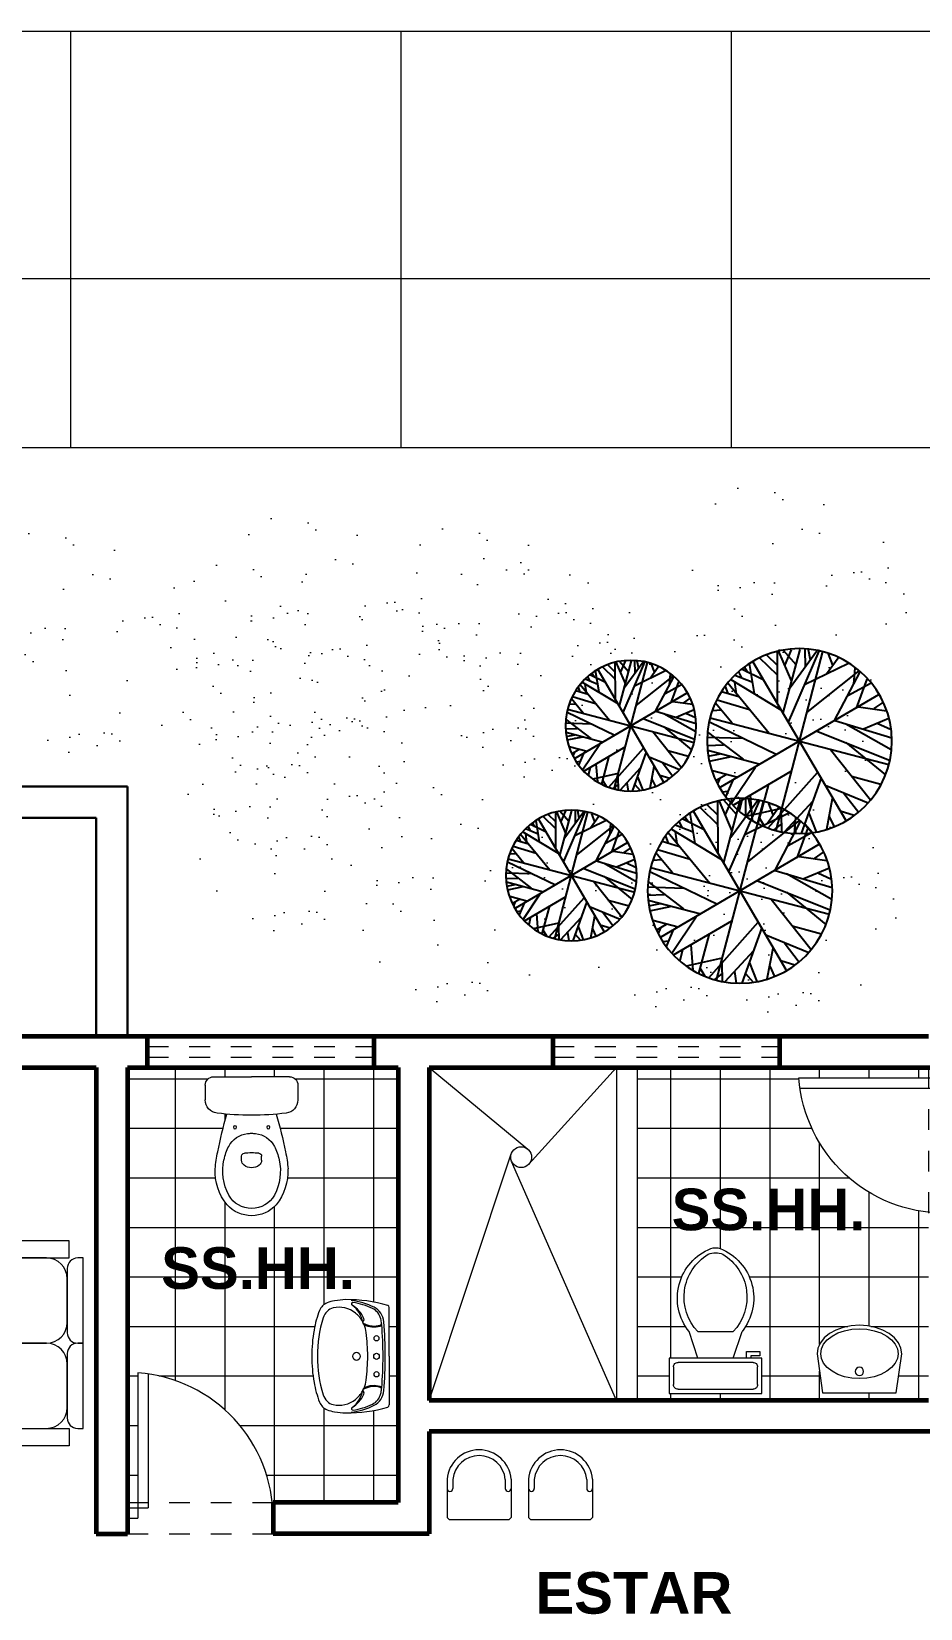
# Model space of a CAD drawing. Header units: millimetres. Extents: x 287 to 445, y 520 to 576.
# Drawn here: x 332.22 to 336.49, y 565.11 to 572.69 of the extents above; entities that cross this region are included whole.
import ezdxf

# ---------------------------------------------------------------- set-up
doc = ezdxf.new("R2010")
doc.units = ezdxf.units.MM
doc.header["$LTSCALE"] = 0.015
doc.linetypes.add('DASHED2', pattern=[9.525, 6.35, -3.175])
for name, color, linetype, lineweight in [('Muebles', 11, 'Continuous', 20), ('Muros', 41, 'Continuous', 60), ('Muros Bajos', 20, 'Continuous', 30), ('pasto', 56, 'Continuous', 5), ('PISOS', 7, 'Continuous', 18), ('Proyecciones', 46, 'Continuous', 0), ('Puertas', 31, 'Continuous', 20), ('Texto', 133, 'Continuous', 20), ('Texturas', 38, 'Continuous', 0), ('Ventanas', 130, 'Continuous', 20)]:
    doc.layers.add(name, color=color, linetype=linetype, lineweight=lineweight)
doc.layers.add('puntos alameda', color=94, linetype='Continuous')
pattern_1 = [(180, (741.77364, 32.8258), (0, 0.238125), []), (90, (741.77364, 32.8258), (0.238125, 1e-17), [])]
pattern_2 = [(0, (-12.079, 0), (0, 1.5875), []), (90, (-12.079, 0), (-1.5875, 1e-16), [])]

# ---------------------------------------------------------------- blocks, each defined once
blk = doc.blocks.new('Inodoro01')
at = {"layer": 'Muebles'}
for p, q in [((431.0297, 548.5726), (430.9581, 548.5726)), ((431.0697, 548.5326), (431.0697, 548.3501)), ((430.6681, 548.3981), (430.6881, 548.3981)), ((431.0697, 548.1676), (431.0697, 548.3501)), ((430.6681, 548.3021), (430.6881, 548.3021)), ((431.0297, 548.1276), (430.9581, 548.1276))]:
    blk.add_line(p, q, dxfattribs=at)
for centre in [(430.8267, 548.4301), (430.8267, 548.2701)]:
    blk.add_circle(centre, 0.0075, dxfattribs=at)
for centre, radius, start, end in [((430.9581, 548.5086), 0.064, 90, 173.20695), ((431.0297, 548.5326), 0.04, 0, 90), ((430.5617, 548.3501), 0.16, 132.43623, 180), ((430.5617, 548.3501), 0.1256, 119.11615, 180), ((430.6163, 548.2653), 0.26, 87.69717, 128.71313), ((430.6168, 548.2388), 0.2497, 77.61661, 117.73029), ((430.581, 547.9269), 0.6, 77.70933, 85.6206), ((430.62, 548.2378), 0.25, 62.59732, 78.38048), ((430.2071, 546.064), 2.5, 74.15388, 78.42561), ((430.6818, 548.3571), 0.1156, 6.24191, 62.59732), ((432.2887, 548.3501), 1.404, 173.20695, 180), ((430.6921, 548.3501), 0.06, 143.1301, 180), ((430.6681, 548.3681), 0.03, 90, 143.1301), ((430.6881, 548.3831), 0.015, 6.64916, 90), ((430.4051, 548.3501), 0.3, 0, 6.64916), ((430.5617, 548.3501), 0.16, 180, 227.56377), ((430.5617, 548.3501), 0.1256, 180, 240.88385), ((430.6921, 548.3501), 0.06, 180, 216.8699), ((430.6681, 548.3321), 0.03, 216.8699, 270), ((430.6881, 548.3171), 0.015, 270, 353.35084), ((430.4051, 548.3501), 0.3, 353.35084, 0), ((430.6818, 548.3431), 0.1156, 297.40268, 353.75809), ((430.6178, 548.3501), 0.18, 0, 6.24191), ((430.6178, 548.3501), 0.18, 353.75809, 0), ((432.2887, 548.3501), 1.404, 180, 186.79305), ((430.6163, 548.4349), 0.26, 231.28687, 272.30283), ((430.6168, 548.4614), 0.2497, 242.26971, 282.38339), ((430.62, 548.4624), 0.25, 281.61952, 297.40268), ((430.2071, 550.6363), 2.5, 281.57439, 285.84612), ((430.581, 548.7734), 0.6, 274.3794, 282.29067), ((430.9581, 548.1916), 0.064, 186.79305, 270), ((431.0297, 548.1676), 0.04, 270, 0)]:
    blk.add_arc(centre, radius, start, end, dxfattribs=at)
blk = doc.blocks.new('lavado01')
at = {"layer": 'Muebles'}
for q in [(431.0722, 547.9867), (431.0722, 547.5185)]:
    blk.add_line((431.0722, 547.7526), q, dxfattribs=at)
for centre, major_axis, start_param, end_param in [((430.7978, 547.9372), (0, -0.0778), 3.509542, 4.233442), ((430.8276, 547.8298), (0, -0.1902), 3.251717, 3.471059), ((430.897, 547.3344), (0, -0.6916), 3.197279, 3.285244), ((430.8705, 547.1605), (0, -0.8644), 2.885319, 3.151657), ((430.8462, 547.5919), (0, -0.4322), 2.729477, 3.031053), ((430.897, 548.0045), (0, -0.00692), 3.004018, 5.780923), ((430.8462, 547.5919), (0, -0.4234), 2.745531, 3.004018), ((431.162, 547.7737), (0, -0.5187), 4.317781, 4.509376), ((431.2259, 547.7526), (0, -0.5619), 4.377766, 4.712389), ((430.8158, 547.913), (0, -0.0735), 3.344376, 4.377766), ((430.8305, 547.8326), (0, -0.1556), 2.530502, 3.344376), ((430.8263, 547.8598), (0, -0.1582), 2.058891, 2.638863), ((430.8305, 547.8883), (0, -0.1313), 1.774316, 2.565809), ((430.8393, 547.8467), (0, -0.1383), 2.12516, 2.530502), ((430.9437, 547.9299), (0, -0.00864), 0.655353, 2.058891), ((430.9648, 547.9108), (0, -0.0778), 1.848555, 2.745531), ((430.9695, 547.9091), (0, -0.086), 1.671495, 2.729477), ((430.8982, 547.8895), (0, -0.1556), 1.699459, 1.848555), ((431.063, 547.9867), (0, -0.0104), 1.570796, 2.885319), ((431.2758, 547.7526), (0, -0.6483), 4.517416, 4.712389), ((430.954, 547.9149), (0, -0.0104), 3.796945, 5.851261), ((430.9512, 547.9082), (0, -0.00134), 2.680944, 4.925095), ((430.9984, 548.0232), (0, -0.1297), -0.432135, 0.265821), ((430.8393, 547.8467), (0, -0.1383), 1.718468, 2.006825), ((430.9984, 548.0232), (0, -0.1253), -0.432135, 0.265821), ((430.2769, 547.7526), (0, -0.778), 1.570796, 1.718468), ((431.0266, 547.9126), (0, -0.0104), 0.114993, 1.263752), ((431.0263, 547.9081), (0, -0.0104), 0.265821, 1.699459), ((429.593, 547.7526), (0, -1.6303), 1.570796, 1.664023), ((429.593, 547.7526), (0, -1.6425), 1.570796, 1.671495), ((431.2758, 547.7526), (0, -0.6483), 4.712389, 4.907362), ((431.2259, 547.7526), (0, -0.5619), -1.570796, -1.236173), ((430.2769, 547.7526), (0, -0.778), 1.423124, 1.570796), ((429.593, 547.7526), (0, -1.6303), 1.47757, 1.570796), ((429.593, 547.7526), (0, -1.6425), 1.470097, 1.570796), ((431.162, 547.7316), (0, -0.5187), -1.367783, -1.176189), ((430.8393, 547.6585), (0, -0.1383), 1.134768, 1.423124), ((430.8158, 547.5922), (0, -0.0735), -1.236173, -0.202783), ((430.8305, 547.6169), (0, -0.1313), 0.575783, 1.367277), ((430.8263, 547.6454), (0, -0.1582), 0.502729, 1.082702), ((430.8393, 547.6585), (0, -0.1383), 0.61109, 1.016433), ((430.954, 547.5904), (0, -0.0104), 3.573517, 5.627833), ((430.9437, 547.5753), (0, -0.00864), 1.082702, 2.48624), ((430.9512, 547.5971), (0, -0.00134), 4.499683, 6.743833), ((430.9984, 547.4821), (0, -0.1297), 2.875772, 3.573728), ((430.9984, 547.4821), (0, -0.1253), 2.875772, 3.573728), ((430.9648, 547.5945), (0, -0.0778), 0.396061, 1.293038), ((430.9695, 547.5962), (0, -0.086), 0.412116, 1.470097), ((431.0266, 547.5927), (0, -0.0104), 1.87784, 3.0266), ((431.0263, 547.5972), (0, -0.0104), 1.442133, 2.875772), ((430.8982, 547.6158), (0, -0.1556), 1.293038, 1.442133), ((430.7978, 547.568), (0, -0.0778), -1.09185, -0.36795), ((430.8276, 547.6754), (0, -0.1902), -0.329466, -0.110124), ((430.8305, 547.6727), (0, -0.1556), -0.202783, 0.61109), ((430.897, 548.1708), (0, -0.6916), -0.143651, -0.055686), ((430.8705, 548.3447), (0, -0.8644), -0.010064, 0.256274), ((430.8462, 547.9134), (0, -0.4322), 0.11054, 0.412116), ((430.897, 547.5008), (0, -0.00692), 3.643855, 6.42076), ((430.8462, 547.9133), (0, -0.4234), 0.137574, 0.396061), ((431.063, 547.5185), (0, -0.0104), 0.256274, 1.570796)]:
    blk.add_ellipse(centre, major_axis=major_axis, ratio=0.888889, start_param=start_param, end_param=end_param, dxfattribs=at)
for centre, major_axis in [((431.0107, 547.8391), (0, -0.013)), ((430.9147, 547.7526), (0, -0.0199)), ((431.0107, 547.7526), (0, -0.0151)), ((431.0107, 547.6662), (0, -0.013))]:
    blk.add_ellipse(centre, major_axis=major_axis, ratio=0.888889, dxfattribs=at)
blk = doc.blocks.new('sala')
at = {"layer": 'Muebles'}
for p, q in [((416.5438, 543.2068), (416.5438, 543.2899)), ((416.5438, 543.2899), (416.8621, 543.2899)), ((416.8621, 543.2899), (416.8621, 543.2068)), ((416.4759, 543.2068), (416.4759, 542.7973)), ((416.5026, 543.2068), (416.4759, 543.2068)), ((416.8621, 543.2068), (416.5438, 543.2068)), ((416.5526, 542.8473), (416.5526, 543.1568)), ((416.8621, 543.2068), (416.6526, 543.2068)), ((416.5526, 543.1068), (416.5526, 542.8973)), ((416.9621, 542.8973), (416.9621, 543.1068)), ((416.4759, 542.7973), (416.4759, 542.3878)), ((416.5026, 542.7973), (416.4759, 542.7973)), ((416.4759, 542.7973), (416.5026, 542.7973)), ((416.8621, 542.7973), (416.6526, 542.7973)), ((416.6526, 542.7973), (416.8621, 542.7973)), ((416.5526, 542.4378), (416.5526, 542.7473)), ((416.5526, 542.6973), (416.5526, 542.4878)), ((416.9621, 542.4878), (416.9621, 542.6973)), ((416.4759, 542.3878), (416.5026, 542.3878)), ((416.8621, 542.3878), (416.5438, 542.3878)), ((416.5438, 542.3878), (416.5438, 542.3047)), ((416.6526, 542.3878), (416.8621, 542.3878)), ((416.8621, 542.3047), (416.8621, 542.3878)), ((416.5438, 542.3047), (416.8621, 542.3047)), ((417.0972, 542.0143), (417.3068, 542.0143)), ((417.5068, 542.0143), (417.7163, 542.0143)), ((417.9163, 542.0143), (418.1258, 542.0143)), ((418.3258, 542.0143), (418.5353, 542.0143)), ((416.9142, 541.596), (416.9142, 541.9143)), ((416.9142, 541.9143), (416.9972, 541.9143)), ((416.9972, 541.7048), (416.9972, 541.9143)), ((416.9972, 541.9143), (416.9972, 541.596)), ((417.4068, 541.7048), (417.4068, 541.9143)), ((417.4068, 541.9143), (417.4068, 541.7048)), ((417.8163, 541.7048), (417.8163, 541.9143)), ((417.8163, 541.9143), (417.8163, 541.7048)), ((418.2258, 541.7048), (418.2258, 541.9143)), ((418.2258, 541.9143), (418.2258, 541.7048)), ((418.6353, 541.9143), (418.6353, 541.7048)), ((418.6353, 541.9143), (418.6353, 541.596)), ((418.7184, 541.9143), (418.6353, 541.9143)), ((418.7184, 541.596), (418.7184, 541.9143)), ((416.9972, 541.596), (416.9142, 541.596)), ((417.0472, 541.6048), (417.3568, 541.6048)), ((417.3068, 541.6048), (417.0972, 541.6048)), ((417.4568, 541.6048), (417.7663, 541.6048)), ((417.7163, 541.6048), (417.5068, 541.6048)), ((417.8663, 541.6048), (418.1758, 541.6048)), ((418.1258, 541.6048), (417.9163, 541.6048)), ((418.2758, 541.6048), (418.5853, 541.6048)), ((418.5353, 541.6048), (418.3258, 541.6048)), ((418.6353, 541.596), (418.7184, 541.596)), ((416.9972, 541.5281), (416.9972, 541.5548)), ((417.4068, 541.5281), (416.9972, 541.5281)), ((417.4068, 541.5281), (417.4068, 541.5548)), ((417.4068, 541.5548), (417.4068, 541.5281)), ((417.8163, 541.5281), (417.4068, 541.5281)), ((417.8163, 541.5281), (417.8163, 541.5548)), ((417.8163, 541.5548), (417.8163, 541.5281)), ((418.2258, 541.5281), (417.8163, 541.5281)), ((418.2258, 541.5281), (418.2258, 541.5548)), ((418.2258, 541.5548), (418.2258, 541.5281)), ((418.6353, 541.5281), (418.2258, 541.5281)), ((418.6353, 541.5548), (418.6353, 541.5281))]:
    blk.add_line(p, q, dxfattribs=at)
for centre, radius, start, end in [((416.5026, 543.1568), 0.05, 0, 90), ((416.6526, 543.1068), 0.1, 90, 180), ((416.8621, 543.1068), 0.1, 0, 90), ((416.6526, 542.8973), 0.1, 180, 270), ((416.8621, 542.8973), 0.1, 270, 0), ((416.5026, 542.8473), 0.05, 270, 0), ((416.5026, 542.7473), 0.05, 0, 90), ((416.6526, 542.6973), 0.1, 90, 180), ((416.8621, 542.6973), 0.1, 0, 90), ((416.6526, 542.4878), 0.1, 180, 270), ((416.8621, 542.4878), 0.1, 270, 0), ((416.5026, 542.4378), 0.05, 270, 0), ((417.0972, 541.9143), 0.1, 90, 180), ((417.3068, 541.9143), 0.1, 360, 90), ((417.5068, 541.9143), 0.1, 90, 180), ((417.7163, 541.9143), 0.1, 0, 90), ((417.9163, 541.9143), 0.1, 90, 180), ((418.1258, 541.9143), 0.1, 0, 90), ((418.3258, 541.9143), 0.1, 90, 180), ((418.5353, 541.9143), 0.1, 0, 90), ((417.0972, 541.7048), 0.1, 180, 270), ((417.3068, 541.7048), 0.1, 270, 0), ((417.5068, 541.7048), 0.1, 180, 270), ((417.7163, 541.7048), 0.1, 270, 360), ((417.9163, 541.7048), 0.1, 180, 270), ((418.1258, 541.7048), 0.1, 270, 360), ((418.3258, 541.7048), 0.1, 180, 270), ((418.5353, 541.7048), 0.1, 270, 0), ((417.0472, 541.5548), 0.05, 90, 180), ((417.3568, 541.5548), 0.05, 0, 90), ((417.4568, 541.5548), 0.05, 90, 180), ((417.7663, 541.5548), 0.05, 360, 90), ((417.8663, 541.5548), 0.05, 90, 180), ((418.1758, 541.5548), 0.05, 360, 90), ((418.2758, 541.5548), 0.05, 90, 180), ((418.5853, 541.5548), 0.05, 0, 90)]:
    blk.add_arc(centre, radius, start, end, dxfattribs=at)
blk.add_ellipse((417.8163, 542.807), major_axis=(-0.5491, 0), ratio=0.464286, dxfattribs=at)
blk = doc.blocks.new('P02')
at = {"layer": 'Proyecciones', "linetype": 'DASHED2'}
for p, q in [((454.1652, 543.0906), (454.8652, 543.0906)), ((454.1652, 542.9406), (454.8652, 542.9406))]:
    blk.add_line(p, q, dxfattribs=at)
at = {"layer": 'Puertas'}
for p, q in [((454.2152, 543.7138), (454.2152, 543.0156)), ((454.2652, 543.7084), (454.2652, 543.0656)), ((454.1652, 543.0656), (454.2652, 543.0656)), ((454.1652, 543.0156), (454.2152, 543.0156))]:
    blk.add_line(p, q, dxfattribs=at)
blk.add_arc((454.1652, 543.0156), 0.7, 0, 85.90396, dxfattribs=at)
blk = doc.blocks.new('inodoro 02')
at = {"layer": 'Muebles'}
for p, q in [((418.6054, 542.4578, 0.0856), (418.6054, 542.9032, 0.0856)), ((418.6054, 542.9032, 0.0856), (418.7751, 542.9032, 0.0856)), ((418.6266, 542.5002, 0.0856), (418.6266, 542.8608, 0.0856)), ((418.6478, 542.882, 0.0856), (418.7327, 542.882, 0.0856)), ((418.7539, 542.8608, 0.0856), (418.7539, 542.5002, 0.0856)), ((418.7751, 542.9032, 0.0856), (418.7751, 542.4578, 0.0856)), ((418.7857, 542.8502, 0.0856), (418.7751, 542.8502, 0.0856)), ((418.8069, 542.8926, 0.0856), (418.7857, 542.8926, 0.0856)), ((418.7857, 542.8926, 0.0856), (418.7857, 542.8502, 0.0856)), ((418.8069, 542.829, 0.0856), (418.8069, 542.8926, 0.0856)), ((418.7751, 542.829, 0.0856), (418.8069, 542.829, 0.0856)), ((418.7751, 542.7654, 0.0856), (418.9024, 542.8078, 0.0856)), ((418.9024, 542.5957, 0.0856), (418.9024, 542.7654, 0.0856)), ((418.7751, 542.5957, 0.0856), (418.9024, 542.5532, 0.0856)), ((418.7327, 542.479, 0.0856), (418.6478, 542.479, 0.0856)), ((418.7751, 542.4578, 0.0856), (418.6054, 542.4578, 0.0856))]:
    blk.add_line(p, q, dxfattribs=at)
for centre, radius, start, end in [((418.6452, 542.8635, 0.0856), 0.0187, 81.8699, 188.1301), ((418.7353, 542.8635, 0.0856), 0.0187, 351.8699, 98.1301), ((419.0632, 542.6059, 0.0856), 0.2581, 22.02857, 128.53089), ((419.0682, 542.5914, 0.0856), 0.2403, 31.05318, 133.63227), ((419.1967, 542.6805, 0.0856), 0.0848, 335.73183, 24.26818), ((419.2205, 542.6805, 0.0856), 0.0848, 344.86053, 15.13947), ((419.0632, 542.7552, 0.0856), 0.2581, 231.46929, 337.97157), ((419.0682, 542.7696, 0.0856), 0.2403, 226.36791, 328.94699), ((418.6452, 542.4976, 0.0856), 0.0187, 171.8699, 278.1301), ((418.7353, 542.4976, 0.0856), 0.0187, 261.8699, 8.1301)]:
    blk.add_arc(centre, radius, start, end, dxfattribs=at)
blk = doc.blocks.new('lavado 02')
at = {"layer": 'Muebles', "linetype": 'Continuous'}
for p, q in [((419.4792, 542.2666), (419.5047, 542.4545)), ((419.5047, 542.4545), (419.859, 542.4545)), ((419.5047, 542.4542), (419.5048, 542.4542)), ((419.8588, 542.4542), (419.859, 542.4542)), ((419.859, 542.4545), (419.885, 542.2666)), ((419.527, 542.3331), (419.5098, 542.3124)), ((419.5502, 542.3512), (419.527, 542.3331)), ((419.5784, 542.3661), (419.5502, 542.3512)), ((419.6106, 542.3771), (419.5784, 542.3661)), ((419.6455, 542.384), (419.6106, 542.3771)), ((419.6818, 542.3863), (419.6455, 542.384)), ((419.7182, 542.384), (419.6818, 542.3863)), ((419.7531, 542.3771), (419.7182, 542.384)), ((419.7853, 542.3661), (419.7531, 542.3771)), ((419.8135, 542.3512), (419.7853, 542.3661)), ((419.8367, 542.3331), (419.8135, 542.3512)), ((419.8539, 542.3124), (419.8367, 542.3331)), ((419.4826, 542.2399), (419.4792, 542.2666)), ((419.4992, 542.2899), (419.4961, 542.2666)), ((419.4961, 542.2666), (419.4992, 542.2432)), ((419.5098, 542.3124), (419.4992, 542.2899)), ((419.4992, 542.2432), (419.5098, 542.2208)), ((419.8645, 542.2899), (419.8539, 542.3124)), ((419.8539, 542.2208), (419.8645, 542.2432)), ((419.868, 542.2666), (419.8645, 542.2899)), ((419.8645, 542.2432), (419.868, 542.2666)), ((419.885, 542.2666), (419.8811, 542.2399)), ((419.4942, 542.2142), (419.4826, 542.2399)), ((419.5129, 542.1906), (419.4942, 542.2142)), ((419.5098, 542.2208), (419.527, 542.2001)), ((419.5382, 542.1698), (419.5129, 542.1906)), ((419.527, 542.2001), (419.5502, 542.1819)), ((419.569, 542.1528), (419.5382, 542.1698)), ((419.5502, 542.1819), (419.5784, 542.167)), ((419.5784, 542.167), (419.6106, 542.156)), ((419.7531, 542.156), (419.7853, 542.167)), ((419.7853, 542.167), (419.8135, 542.1819)), ((419.8255, 542.1698), (419.7947, 542.1528)), ((419.8135, 542.1819), (419.8367, 542.2001)), ((419.8507, 542.1906), (419.8255, 542.1698)), ((419.8367, 542.2001), (419.8539, 542.2208)), ((419.8695, 542.2142), (419.8507, 542.1906)), ((419.8811, 542.2399), (419.8695, 542.2142)), ((419.6041, 542.1402), (419.569, 542.1528)), ((419.6422, 542.1324), (419.6041, 542.1402)), ((419.6106, 542.156), (419.6455, 542.1492)), ((419.6818, 542.1298), (419.6422, 542.1324)), ((419.6455, 542.1492), (419.6818, 542.1469)), ((419.6818, 542.1469), (419.7182, 542.1492)), ((419.7215, 542.1324), (419.6818, 542.1298)), ((419.7182, 542.1492), (419.7531, 542.156)), ((419.7596, 542.1402), (419.7215, 542.1324)), ((419.7947, 542.1528), (419.7596, 542.1402))]:
    blk.add_line(p, q, dxfattribs=at)
blk.add_circle((419.6818, 542.3518), 0.0203, dxfattribs=at)
blk = doc.blocks.new('sila')
at = {"layer": 'Muebles'}
for p, q in [((422.0537, 545.4777), (421.9238, 545.3478)), ((422.0726, 545.457), (422.0418, 545.4262)), ((421.9238, 545.332), (421.9238, 545.3478)), ((422.1258, 545.1301), (421.9238, 545.332)), ((422.2508, 545.2788), (422.22, 545.248)), ((422.2715, 545.2599), (422.1416, 545.1301)), ((422.1416, 545.1301), (422.1258, 545.1301))]:
    blk.add_line(p, q, dxfattribs=at)
for centre, radius, start, end in [((422.1531, 545.3593), 0.1546, 319.97911, 130.02089), ((422.0319, 545.4361), 0.014, 135, 315), ((422.1531, 545.3593), 0.1266, 320.50269, 129.49731), ((422.2299, 545.2381), 0.014, 135, 315)]:
    blk.add_arc(centre, radius, start, end, dxfattribs=at)
blk = doc.blocks.new('Tree - deciduous plan')
for p, q in [((-26.4472, 46.5894), (-26.2712, 53.8116)), ((-22.0458, 42.0753), (-16.5881, 57.6486)), ((-21.1656, 55.8436), (-0.0388, 45.0094)), ((-12.5388, 54.9406), (-7.9613, 59.4546)), ((-12.3627, 32.1443), (-12.5388, 58.7776)), ((-5.3205, 59.6806), (16.5105, 16.7963)), ((2.426, 54.9406), (-1.4472, 59.9056)), ((0, 59.9996), (0, -60)), ((0.4894, 48.6208), (3.6584, 59.6806)), ((18.2711, 35.5298), (5.419, 59.6806)), ((9.8203, 51.5549), (12.8133, 58.5516)), ((19.6795, 19.5047), (16.3344, 57.6486)), ((17.0387, 51.1035), (23.2006, 55.1666)), ((17.7429, 43.6552), (25.4894, 54.2636)), ((42, 42), (-42, -42)), ((42, -42), (-42, 42)), ((-40.1797, 44.558), (-36.4825, 43.2038)), ((-37.0107, 47.0408), (-35.25, 35.5298)), ((-32.6092, 50.4264), (-23.2782, 23.5674)), ((-31.2008, 51.1035), (-0.2149, 20.1818)), ((31.6513, 50.8778), (30.2429, 30.5643)), ((31.1232, 42.5267), (35.8767, 48.1693)), ((-49.8627, 32.8214), (-32.7853, 32.8214)), ((-45.8134, 38.2383), (-40.5318, 33.0471)), ((-43.8768, 36.4326), (-44.405, 40.2696)), ((36.2288, 25.1474), (48.9049, 35.0784)), ((37.1091, 37.1098), (46.6161, 37.5612)), ((-32.2571, 20.6333), (-59.1937, 9.348)), ((-56.0247, 20.859), (-20.8134, 20.859)), ((-54.7923, 24.4702), (-47.75, 21.0847)), ((-53.2078, 27.4044), (-40.1797, 20.859)), ((54.3626, 25.3731), (20.9119, 0.3198)), ((23.3767, 23.3417), (53.3063, 27.4044)), ((-59.7219, 2.8025), (-12.0106, 12.0565)), ((-58.6656, 12.7336), (-35.9543, 7.5424)), ((-57.081, 17.9248), (-47.0458, 14.7649)), ((38.5175, 13.4107), (58.2359, 13.6364)), ((-54.6162, -24.7335), (-20.2853, 0.0941)), ((29.3626, -6.6771), (59.4682, 7.091)), ((-60, 0), (60, 0)), ((-59.7219, -4.8714), (-54.2641, -6.6771)), ((-45.2853, -0.1316), (-59.0177, -10.0627)), ((-10.074, -10.0627), (-2.5036, -59.7178)), ((9.2922, -9.1598), (59.6443, -2.8401)), ((26.3697, -18.4138), (58.9401, -9.8369)), ((-58.4895, -12.3197), (-36.4825, -11.6426)), ((-57.081, -18.4138), (-45.2853, -17.9624)), ((-52.6797, -18.188), (-55.4966, -22.0251)), ((-53.2078, -27.442), (-16.7641, -16.6081)), ((-47.2219, -19.3166), (-50.2148, -26.3135)), ((-19.9331, -20.2194), (-28.5599, -52.721)), ((-14.8275, -15.0282), (-14.6515, -57.6865)), ((-0.0388, -19.0909), (25.8415, -53.8495)), ((18.6232, -18.6394), (26.7218, -53.3981)), ((18.7992, -18.6394), (57.3556, -17.2853)), ((38.1654, -18.188), (52.426, -29.0219)), ((-38.9472, -29.0219), (-51.4472, -30.6018)), ((-46.5177, -30.1504), (-49.5106, -33.536)), ((-35.9543, -22.4765), (-44.0529, -40.5329)), ((30.419, -30.1504), (32.3556, -50.0125)), ((45.9119, -24.0564), (55.595, -22.2508)), ((-32.4331, -32.4075), (-48.1021, -35.5674)), ((-43.7008, -34.6645), (-46.6937, -37.373)), ((-24.6867, -37.8244), (-38.7712, -45.7241)), ((-14.6515, -36.2445), (-27.6797, -52.9467)), ((-14.6515, -32.1818), (-3.912, -59.4922)), ((-6.2008, -36.2445), (17.919, -57.0094)), ((22.8485, -36.4702), (35.3485, -48.4326)), ((31.4753, -31.279), (49.6091, -33.3103)), ((41.5105, -32.6332), (46.088, -38.0501)), ((-26.2712, -43.9185), (-34.7219, -48.6583)), ((-14.6515, -47.3041), (-25.0388, -54.3009)), ((-21.5177, -45.4984), (-19.9331, -56.1065)), ((-8.4895, -47.5298), (-11.4825, -58.5893)), ((5.9471, -46.6269), (10.5246, -58.5893)), ((24.7852, -44.8213), (23.0246, -54.978)), ((-6.3768, -52.721), (-9.3698, -58.815)), ((8.4119, -53.1724), (3.8344, -59.4922))]:
    blk.add_line(p, q)
blk.add_circle((0, 0), 60)

msp = doc.modelspace()

# ---------------------------------------------------------------- hatches: boundary and pattern name
at = {"layer": 'pasto', "ltscale": 0.3}
h = msp.add_hatch(dxfattribs=at)
h.set_pattern_fill('AR-SAND', color=256, scale=0.008, style=0)
h.set_pattern_definition([(37.5, (351.7863, 350.1222), (-0.01280025, 0.3915306), [0, -0.308864, 0, -0.34544, 0, -0.3302]), (7.5, (351.7863, 350.1222), (0.3596186, 0.5734601), [0, -0.166624, 0, -0.278384, 0, -0.10668]), (327.5, (351.53637, 350.1222), (0.6327939, 0.00114975), [0, -0.1016, 0, -0.36576, 0, -0.47752]), (317.5, (351.53637, 350.1222), (0.6108452, 0.1783435), [0, -0.0508, 0, -0.239776, 0, -0.27432])])
edge = h.paths.add_edge_path()
edge.add_arc((335.8504, 569.9767), 0.5882, 0, 360)
h = msp.add_hatch(dxfattribs=at)
h.set_pattern_fill('AR-SAND', color=256, scale=0.008, style=0)
h.set_pattern_definition([(37.5, (349.54317, 349.97566), (-0.01280025, 0.3915306), [0, -0.308864, 0, -0.34544, 0, -0.3302]), (7.5, (349.54317, 349.97566), (0.3596186, 0.5734601), [0, -0.166624, 0, -0.278384, 0, -0.10668]), (327.5, (349.29323, 349.97566), (0.6327939, 0.00114975), [0, -0.1016, 0, -0.36576, 0, -0.47752]), (317.5, (349.29323, 349.97566), (0.6108452, 0.1783435), [0, -0.0508, 0, -0.239776, 0, -0.27432])])
edge = h.paths.add_edge_path()
edge.add_arc((333.6073, 569.8301), 0.5882, 0, 360)
h = msp.add_hatch(dxfattribs=at)
h.set_pattern_fill('AR-SAND', color=256, scale=0.008, style=0)
h.set_pattern_definition([(37.5, (350.36653, 349.92665), (-0.01280025, 0.3915306), [0, -0.308864, 0, -0.34544, 0, -0.3302]), (7.5, (350.36653, 349.92665), (0.3596186, 0.5734601), [0, -0.166624, 0, -0.278384, 0, -0.10668]), (327.5, (350.1166, 349.92665), (0.6327939, 0.00114975), [0, -0.1016, 0, -0.36576, 0, -0.47752]), (317.5, (350.1166, 349.92665), (0.6108452, 0.1783435), [0, -0.0508, 0, -0.239776, 0, -0.27432])])
edge = h.paths.add_edge_path()
edge.add_arc((334.4306, 569.7811), 0.5882, 0, 360)
h = msp.add_hatch(dxfattribs=at)
h.set_pattern_fill('AR-SAND', color=256, scale=0.008, style=0)
h.set_pattern_definition([(37.5, (348.37804, 349.9036), (-0.01280025, 0.3915306), [0, -0.308864, 0, -0.34544, 0, -0.3302]), (7.5, (348.37804, 349.9036), (0.3596186, 0.5734601), [0, -0.166624, 0, -0.278384, 0, -0.10668]), (327.5, (348.1281, 349.9036), (0.6327939, 0.00114975), [0, -0.1016, 0, -0.36576, 0, -0.47752]), (317.5, (348.1281, 349.9036), (0.6108452, 0.1783435), [0, -0.0508, 0, -0.239776, 0, -0.27432])])
edge = h.paths.add_edge_path()
edge.add_arc((332.4421, 569.7581), 0.5882, 0, 360)
h = msp.add_hatch(dxfattribs=at)
h.set_pattern_fill('AR-SAND', color=256, scale=0.008, style=0)
h.set_pattern_definition([(37.5, (350.56542, 349.78448), (-0.01280025, 0.3915306), [0, -0.308864, 0, -0.34544, 0, -0.3302]), (7.5, (350.5654, 349.7845), (0.3596186, 0.5734601), [0, -0.166624, 0, -0.278384, 0, -0.10668]), (327.5, (350.3155, 349.7845), (0.6327939, 0.00114975), [0, -0.1016, 0, -0.36576, 0, -0.47752]), (317.5, (350.3155, 349.7845), (0.6108452, 0.1783435), [0, -0.0508, 0, -0.239776, 0, -0.27432])])
edge = h.paths.add_edge_path()
edge.add_arc((334.6295, 569.6389), 0.5882, 0, 360)
h = msp.add_hatch(dxfattribs=at)
h.set_pattern_fill('AR-SAND', color=256, scale=0.008, style=0)
h.set_pattern_definition([(37.5, (349.2802, 349.7513), (-0.01280025, 0.3915306), [0, -0.308864, 0, -0.34544, 0, -0.3302]), (7.5, (349.2802, 349.7513), (0.3596186, 0.5734601), [0, -0.166624, 0, -0.278384, 0, -0.10668]), (327.5, (349.03028, 349.7513), (0.6327939, 0.00114975), [0, -0.1016, 0, -0.36576, 0, -0.47752]), (317.5, (349.0303, 349.7513), (0.6108452, 0.1783435), [0, -0.0508, 0, -0.239776, 0, -0.27432])])
edge = h.paths.add_edge_path()
edge.add_arc((333.3443, 569.6058), 0.5882, 0, 360)
h = msp.add_hatch(dxfattribs=at)
h.set_pattern_fill('AR-SAND', color=256, scale=0.008, style=0)
h.set_pattern_definition([(37.5, (349.37444, 349.40594), (-0.01280025, 0.3915306), [0, -0.308864, 0, -0.34544, 0, -0.3302]), (7.5, (349.37444, 349.40594), (0.3596186, 0.5734601), [0, -0.166624, 0, -0.278384, 0, -0.10668]), (327.5, (349.1245, 349.40594), (0.6327939, 0.00114975), [0, -0.1016, 0, -0.36576, 0, -0.47752]), (317.5, (349.1245, 349.40594), (0.6108452, 0.1783435), [0, -0.0508, 0, -0.239776, 0, -0.27432])])
edge = h.paths.add_edge_path()
edge.add_arc((333.4385, 569.2604), 0.5882, 0, 360)
h = msp.add_hatch(dxfattribs=at)
h.set_pattern_fill('AR-SAND', color=256, scale=0.008, style=0)
h.set_pattern_definition([(37.5, (351.59047, 349.41333), (-0.01280025, 0.3915306), [0, -0.308864, 0, -0.34544, 0, -0.3302]), (7.5, (351.59047, 349.4133), (0.3596186, 0.5734601), [0, -0.166624, 0, -0.278384, 0, -0.10668]), (327.5, (351.34054, 349.41333), (0.6327939, 0.00114975), [0, -0.1016, 0, -0.36576, 0, -0.47752]), (317.5, (351.34054, 349.4133), (0.6108452, 0.1783435), [0, -0.0508, 0, -0.239776, 0, -0.27432])])
edge = h.paths.add_edge_path()
edge.add_arc((335.6546, 569.2678), 0.5882, 0, 360)
h = msp.add_hatch(dxfattribs=at)
h.set_pattern_fill('AR-SAND', color=256, scale=0.008, style=0)
h.set_pattern_definition([(37.5, (349.3629, 349.04666), (-0.01280025, 0.3915306), [0, -0.308864, 0, -0.34544, 0, -0.3302]), (7.5, (349.3629, 349.04666), (0.3596186, 0.5734601), [0, -0.166624, 0, -0.278384, 0, -0.10668]), (327.5, (349.11296, 349.04666), (0.6327939, 0.00114975), [0, -0.1016, 0, -0.36576, 0, -0.47752]), (317.5, (349.11296, 349.04666), (0.6108452, 0.1783435), [0, -0.0508, 0, -0.239776, 0, -0.27432])])
edge = h.paths.add_edge_path()
edge.add_arc((333.427, 568.9011), 0.5882, 0, 360)
h = msp.add_hatch(dxfattribs=at)
h.set_pattern_fill('AR-SAND', color=256, scale=0.008, style=0)
h.set_pattern_definition([(37.5, (350.14622, 348.70444), (-0.01280025, 0.3915306), [0, -0.308864, 0, -0.34544, 0, -0.3302]), (7.5, (350.1462, 348.70444), (0.3596186, 0.5734601), [0, -0.166624, 0, -0.278384, 0, -0.10668]), (327.5, (349.89628, 348.70444), (0.6327939, 0.00114975), [0, -0.1016, 0, -0.36576, 0, -0.47752]), (317.5, (349.8963, 348.70444), (0.6108452, 0.1783435), [0, -0.0508, 0, -0.239776, 0, -0.27432])])
edge = h.paths.add_edge_path()
edge.add_arc((334.2103, 568.5589), 0.5882, 0, 360)
h = msp.add_hatch(dxfattribs=at)
h.set_pattern_fill('AR-SAND', color=256, scale=0.008, style=0)
h.set_pattern_definition([(37.5, (351.1988, 348.68), (-0.01280025, 0.3915306), [0, -0.308864, 0, -0.34544, 0, -0.3302]), (7.5, (351.1988, 348.68), (0.3596186, 0.5734601), [0, -0.166624, 0, -0.278384, 0, -0.10668]), (327.5, (350.94887, 348.68), (0.6327939, 0.00114975), [0, -0.1016, 0, -0.36576, 0, -0.47752]), (317.5, (350.9489, 348.68), (0.6108452, 0.1783435), [0, -0.0508, 0, -0.239776, 0, -0.27432])])
edge = h.paths.add_edge_path()
edge.add_arc((335.2629, 568.5345), 0.5882, 0, 360)
h = msp.add_hatch(dxfattribs=at)
h.set_pattern_fill('AR-SAND', color=256, scale=0.008, style=0)
h.set_pattern_definition([(37.5, (351.73735, 348.65556), (-0.01280025, 0.3915306), [0, -0.308864, 0, -0.34544, 0, -0.3302]), (7.5, (351.73735, 348.65556), (0.3596186, 0.5734601), [0, -0.166624, 0, -0.278384, 0, -0.10668]), (327.5, (351.4874, 348.65556), (0.6327939, 0.00114975), [0, -0.1016, 0, -0.36576, 0, -0.47752]), (317.5, (351.4874, 348.65556), (0.6108452, 0.1783435), [0, -0.0508, 0, -0.239776, 0, -0.27432])])
edge = h.paths.add_edge_path()
edge.add_arc((335.8014, 568.51), 0.5882, 0, 360)
at = {"layer": 'PISOS'}
h = msp.add_hatch(dxfattribs=at)
h.set_pattern_fill('NET', color=256, scale=0.5, style=0)
h.set_pattern_definition(pattern_2)
h.paths.add_polyline_path([(333.6325, 572.6873), (327.9322, 572.6873), (327.9322, 570.6873), (334.2156, 570.6873)])
h = msp.add_hatch(dxfattribs=at)
h.set_pattern_fill('NET', color=256, scale=0.5, style=0)
h.set_pattern_definition(pattern_2)
h.paths.add_polyline_path([(340.6825, 572.6873), (333.6325, 572.6873), (334.2156, 570.6873), (340.9214, 570.6873)])
at = {"layer": 'Texturas'}
h = msp.add_hatch(dxfattribs=at)
h.set_pattern_fill('NET,_O', color=256, scale=0.075)
h.set_pattern_definition(pattern_1)
h.paths.add_polyline_path([(332.6825, 567.7088), (333.9825, 567.7088), (333.9825, 565.6174), (333.3825, 565.6174), (333.3784, 565.6174, 0.362752), (332.7325, 566.2406), (332.7325, 565.6174), (332.6825, 565.6174)])
h.paths.add_polyline_path([(333.1158, 567.3032, 0.034533), (333.1038, 567.2213, 0.180901), (333.1607, 567.0483, 0.210568), (333.2788, 566.9962, 0.210568), (333.3969, 567.0483, 0.180901), (333.4538, 567.2213, 0.034533), (333.4418, 567.3032, 0.018641), (333.3977, 567.4843, 0.008455), (333.4449, 567.4891, 0.379899), (333.5013, 567.5527), (333.5013, 567.6242, 0.414214), (333.4613, 567.6642), (333.2788, 567.6642), (333.0963, 567.6642, 0.414214), (333.0563, 567.6242), (333.0563, 567.5527, 0.379899), (333.1128, 567.4891, 0.008455), (333.16, 567.4843, 0.018641)], flags=16)
h.paths.add_polyline_path([(333.2984, 567.3913, -0.250976), (333.3885, 567.3296, -0.068976), (333.4114, 567.2649, -0.176838), (333.3885, 567.0951, -0.272087), (333.2788, 567.0307, -0.272087), (333.1691, 567.0951, -0.176838), (333.1463, 567.2649, -0.068976), (333.1692, 567.3296, -0.250976), (333.2593, 567.3913, -0.027242), (333.2788, 567.3924, -0.027242)], flags=0)
h.paths.add_polyline_path([(333.2063, 567.4212, 1), (333.1913, 567.4212, 1)], flags=0)
h.paths.add_polyline_path([(333.2308, 567.2827), (333.2308, 567.2626, 0.236068), (333.2428, 567.2386, 0.162278), (333.2788, 567.2266, 0.162278), (333.3148, 567.2386, 0.236068), (333.3268, 567.2626), (333.3268, 567.2827, 0.380618), (333.3136, 567.2976, 0.029021), (333.2788, 567.2996, 0.029021), (333.2441, 567.2976, 0.380618)], flags=0)
h.paths.add_polyline_path([(333.3663, 567.4212, 1), (333.3513, 567.4212, 1)], flags=0)
edge = h.paths.add_edge_path(flags=16)
edge.add_ellipse((333.6663, 566.5053), major_axis=(0, 0.0778), ratio=0.888889, start_angle=21.08196, end_angle=62.55838)
edge.add_ellipse((334.0305, 566.3418), major_axis=(0, 0.5187), ratio=0.888889, start_angle=67.39065, end_angle=78.36821)
edge.add_ellipse((334.1443, 566.3207), major_axis=(0, 0.6483), ratio=0.888889, start_angle=78.82886, end_angle=90)
edge.add_ellipse((334.1443, 566.3207), major_axis=(0, 0.6483), ratio=0.888889, start_angle=90, end_angle=101.17114)
edge.add_ellipse((334.0305, 566.2997), major_axis=(0, 0.5187), ratio=0.888889, start_angle=101.63179, end_angle=112.60935)
edge.add_ellipse((333.6663, 566.1361), major_axis=(0, 0.0778), ratio=0.888889, start_angle=117.44162, end_angle=158.91804)
edge.add_ellipse((333.6961, 566.2435), major_axis=(0, 0.1902), ratio=0.888889, start_angle=161.12298, end_angle=173.69036)
edge.add_ellipse((333.7655, 566.7389), major_axis=(0, 0.6916), ratio=0.888889, start_angle=171.7694, end_angle=176.80941)
edge.add_ellipse((333.739, 566.9128), major_axis=(0, 0.8644), ratio=0.888889, start_angle=179.42337, end_angle=194.68341)
edge.add_ellipse((333.9315, 566.0866), major_axis=(0, 0.0104), ratio=0.888889, start_angle=194.68341, end_angle=270)
edge.add_line((333.9407, 566.0866), (333.9407, 566.3207))
edge.add_line((333.9407, 566.3207), (333.9407, 566.5548))
edge.add_ellipse((333.9315, 566.5548), major_axis=(0, 0.0104), ratio=0.888889, start_angle=270, end_angle=345.31659)
edge.add_ellipse((333.739, 565.7286), major_axis=(0, 0.8644), ratio=0.888889, start_angle=-14.68341, end_angle=0.57663)
edge.add_ellipse((333.7655, 565.9025), major_axis=(0, 0.6916), ratio=0.888889, start_angle=3.19059, end_angle=8.2306)
edge.add_ellipse((333.6961, 566.3979), major_axis=(0, 0.1902), ratio=0.888889, start_angle=6.30964, end_angle=18.87702)
edge = h.paths.add_edge_path(flags=0)
edge.add_ellipse((333.6843, 566.4811), major_axis=(0, 0.0735), ratio=0.888889, start_angle=11.61863, end_angle=70.82751)
edge.add_ellipse((334.0944, 566.3207), major_axis=(0, 0.5619), ratio=0.888889, start_angle=70.82751, end_angle=90)
edge.add_ellipse((334.0944, 566.3207), major_axis=(0, 0.5619), ratio=0.888889, start_angle=90, end_angle=109.17249)
edge.add_ellipse((333.6843, 566.1603), major_axis=(0, 0.0735), ratio=0.888889, start_angle=109.17249, end_angle=168.38137)
edge.add_ellipse((333.699, 566.2408), major_axis=(0, 0.1556), ratio=0.888889, start_angle=168.38137, end_angle=215.0129)
edge.add_ellipse((333.7078, 566.2266), major_axis=(0, 0.1383), ratio=0.888889, start_angle=215.0129, end_angle=238.23732)
edge.add_ellipse((333.699, 566.185), major_axis=(0, 0.1313), ratio=0.888889, start_angle=212.98996, end_angle=256.24263, ccw=False)
edge.add_ellipse((333.7655, 566.0688), major_axis=(0, 0.00692), ratio=0.888889, start_angle=28.83351, end_angle=187.88242)
edge.add_ellipse((333.7147, 566.4814), major_axis=(0, 0.4234), ratio=0.888889, start_angle=187.88242, end_angle=202.69263)
edge.add_ellipse((333.8333, 566.1625), major_axis=(0, 0.0778), ratio=0.888889, start_angle=202.69263, end_angle=254.08562)
edge.add_ellipse((333.7668, 566.1839), major_axis=(0, 0.1556), ratio=0.888889, start_angle=254.08562, end_angle=262.62816)
edge.add_ellipse((332.4615, 566.3207), major_axis=(0, 1.6303), ratio=0.888889, start_angle=264.65851, end_angle=270)
edge.add_ellipse((332.4615, 566.3207), major_axis=(0, 1.6303), ratio=0.888889, start_angle=-90, end_angle=-84.65851)
edge.add_ellipse((333.7668, 566.4576), major_axis=(0, 0.1556), ratio=0.888889, start_angle=-82.62816, end_angle=-74.08562)
edge.add_ellipse((333.8333, 566.4789), major_axis=(0, 0.0778), ratio=0.888889, start_angle=-74.08562, end_angle=-22.69263)
edge.add_ellipse((333.7147, 566.16), major_axis=(0, 0.4234), ratio=0.888889, start_angle=-22.69263, end_angle=-7.88242)
edge.add_ellipse((333.7655, 566.5726), major_axis=(0, 0.00692), ratio=0.888889, start_angle=-7.88242, end_angle=151.16648)
edge.add_ellipse((333.699, 566.4564), major_axis=(0, 0.1313), ratio=0.888889, start_angle=-76.24263, end_angle=-32.98996, ccw=False)
edge.add_ellipse((333.7078, 566.4148), major_axis=(0, 0.1383), ratio=0.888889, start_angle=-58.23732, end_angle=-35.0129)
edge.add_ellipse((333.699, 566.4007), major_axis=(0, 0.1556), ratio=0.888889, start_angle=-35.0129, end_angle=11.61863)
edge = h.paths.add_edge_path(flags=0)
edge.add_ellipse((333.8669, 566.5913), major_axis=(0, 0.1297), ratio=0.888889, start_angle=155.24049, end_angle=155.58323, ccw=False)
edge.add_ellipse((333.8197, 566.4763), major_axis=(0, 0.00134), ratio=0.888889, start_angle=-26.3932, end_angle=102.18714, ccw=False)
edge.add_ellipse((333.8225, 566.483), major_axis=(0, 0.0104), ratio=0.888889, start_angle=37.54895, end_angle=155.25254)
edge = h.paths.add_edge_path(flags=0)
edge.add_ellipse((333.8951, 566.4807), major_axis=(0, 0.0104), ratio=0.888889, start_angle=186.58859, end_angle=252.40767)
edge.add_ellipse((333.8948, 566.4762), major_axis=(0, 0.0104), ratio=0.888889, start_angle=195.23043, end_angle=277.37184, ccw=False)
edge = h.paths.add_edge_path(flags=0)
edge.add_ellipse((333.8225, 566.1585), major_axis=(0, 0.0104), ratio=0.888889, start_angle=24.74746, end_angle=142.45105, ccw=False)
edge.add_ellipse((333.8669, 566.0501), major_axis=(0, 0.1297), ratio=0.888889, start_angle=24.41677, end_angle=24.75951, ccw=False)
edge.add_ellipse((333.8197, 566.1652), major_axis=(0, 0.00134), ratio=0.888889, start_angle=77.81286, end_angle=206.3932, ccw=False)
edge.add_ellipse((333.8669, 566.0501), major_axis=(0, 0.1253), ratio=0.888889, start_angle=-15.23043, end_angle=24.75951, ccw=False)
edge.add_ellipse((333.8951, 566.1608), major_axis=(0, 0.0104), ratio=0.888889, start_angle=-72.40767, end_angle=-6.58859, ccw=False)
edge.add_ellipse((333.8948, 566.1652), major_axis=(0, 0.0104), ratio=0.888889, start_angle=262.62816, end_angle=344.76957)
edge.add_ellipse((333.8669, 566.0501), major_axis=(0, 0.1297), ratio=0.888889, start_angle=-15.23043, end_angle=24.41677)
edge.add_ellipse((333.7078, 566.2266), major_axis=(0, 0.1383), ratio=0.888889, start_angle=245.0331, end_angle=261.53902)
edge = h.paths.add_edge_path(flags=0)
edge.add_ellipse((333.7832, 566.3207), major_axis=(0, 0.0199), ratio=0.888889, start_angle=0, end_angle=360)
edge = h.paths.add_edge_path(flags=0)
edge.add_ellipse((333.8792, 566.4072), major_axis=(0, 0.013), ratio=0.888889, start_angle=0, end_angle=360)
edge = h.paths.add_edge_path(flags=0)
edge.add_ellipse((333.8792, 566.3207), major_axis=(0, 0.0151), ratio=0.888889, start_angle=0, end_angle=360)
edge = h.paths.add_edge_path(flags=0)
edge.add_ellipse((333.8792, 566.2343), major_axis=(0, 0.013), ratio=0.888889, start_angle=0, end_angle=360)
h.paths.add_polyline_path([(333.786, 566.8697), (332.8339, 566.8697), (332.8339, 566.6128), (333.786, 566.6128)], flags=24)
h = msp.add_hatch(dxfattribs=at)
h.set_pattern_fill('NET,_O', color=256, scale=0.075)
h.set_pattern_definition(pattern_1)
h.paths.add_polyline_path([(335.1325, 567.7088), (336.5325, 567.7088), (336.5325, 567.6588), (335.9093, 567.6588, 0.362752), (336.5325, 567.0128), (336.5325, 567.0088), (336.5325, 566.1088), (335.1325, 566.1088)])
h.paths.add_polyline_path([(335.4863, 566.8392, 0.501323), (335.3812, 566.4391), (335.4236, 566.3118), (335.2857, 566.3118), (335.2857, 566.1421), (335.7312, 566.1421), (335.7312, 566.3118), (335.6782, 566.3118), (335.6782, 566.3224), (335.7206, 566.3224), (335.7206, 566.3436), (335.657, 566.3436), (335.657, 566.3118), (335.5933, 566.3118), (335.6357, 566.4391, 0.501317), (335.5306, 566.8392, 0.132891)], flags=16)
h.paths.add_polyline_path([(335.4736, 566.8108, 0.48008), (335.4236, 566.4391), (335.5933, 566.4391, 0.48008), (335.5433, 566.8108, 0.215004)], flags=0)
h.paths.add_polyline_path([(335.3282, 566.2906, 0.5), (335.307, 566.2694), (335.307, 566.1845, 0.5), (335.3282, 566.1633), (335.6888, 566.1633, 0.5), (335.71, 566.1845), (335.71, 566.2694, 0.5), (335.6888, 566.2906)], flags=0)
h.paths.add_polyline_path([(336.0563, 566.4299), (336.0311, 566.4092), (336.0123, 566.3855), (336.0007, 566.3599), (335.9973, 566.3332), (336.0228, 566.1453), (336.3771, 566.1453), (336.4031, 566.3332), (336.3992, 566.3599), (336.3876, 566.3855), (336.3689, 566.4092), (336.3436, 566.4299), (336.3128, 566.4469), (336.2777, 566.4596), (336.2396, 566.4673), (336.2, 566.47), (336.1603, 566.4673), (336.1222, 566.4596), (336.0871, 566.4469)], flags=16)
h.paths.add_polyline_path([(336.0683, 566.4178), (336.0451, 566.3997), (336.0279, 566.379), (336.0173, 566.3565), (336.0142, 566.3332), (336.0173, 566.3098), (336.0279, 566.2874), (336.0451, 566.2667), (336.0683, 566.2485), (336.0965, 566.2337), (336.1287, 566.2226), (336.1636, 566.2158), (336.2, 566.2135), (336.2363, 566.2158), (336.2712, 566.2226), (336.3034, 566.2337), (336.3316, 566.2485), (336.3548, 566.2667), (336.372, 566.2874), (336.3826, 566.3098), (336.3862, 566.3332), (336.3826, 566.3565), (336.372, 566.379), (336.3548, 566.3997), (336.3316, 566.4178), (336.3034, 566.4327), (336.2712, 566.4438), (336.2363, 566.4506), (336.2, 566.4529), (336.1636, 566.4506), (336.1287, 566.4438), (336.0965, 566.4327)], flags=0)
h.paths.add_polyline_path([(336.1797, 566.2479, 1), (336.2203, 566.2479, 1)], flags=0)
h.paths.add_polyline_path([(336.2393, 567.1514), (335.2871, 567.1514), (335.2871, 566.8944), (336.2393, 566.8944)], flags=25)

# ---------------------------------------------------------------- linework, layer by layer
at = {"layer": 'Muebles'}
for p, q in [((334.1325, 567.7088), (334.6063, 567.3161)), ((335.0325, 567.7088), (334.6115, 567.244)), ((335.0325, 567.7088), (335.0325, 566.1088)), ((335.1325, 567.7088), (335.1325, 566.1088)), ((334.1325, 566.1088), (334.527, 567.2934)), ((335.0325, 566.1088), (334.5287, 567.2575))]:
    msp.add_line(p, q, dxfattribs=at)
msp.add_circle((334.5744, 567.2776), 0.05, dxfattribs=at)
at = {"layer": 'Muros'}
for p, q in [((330.0322, 567.8588), (332.5325, 567.8588)), ((332.5325, 567.8588), (333.9825, 567.8588)), ((332.779, 567.7088), (332.779, 567.8588)), ((333.8681, 567.7088), (333.8681, 567.8588)), ((333.9825, 567.8588), (334.1325, 567.8588)), ((334.1325, 567.8588), (336.5325, 567.8588)), ((334.7287, 567.7088), (334.7287, 567.8588)), ((335.8178, 567.7088), (335.8178, 567.8588)), ((330.0322, 567.7088), (332.5325, 567.7088)), ((332.5325, 567.7088), (332.5325, 565.4674)), ((332.6825, 567.7088), (332.6825, 565.4674)), ((332.6825, 567.7088), (333.9825, 567.7088)), ((333.9825, 567.7088), (333.9825, 565.6174)), ((334.1325, 567.7088), (336.6825, 567.7088)), ((334.1325, 567.7088), (334.1325, 566.1088)), ((336.5325, 566.1088), (334.1325, 566.1088)), ((338.8825, 565.9588), (334.1325, 565.9588)), ((334.1325, 565.9588), (334.1325, 565.4674)), ((333.9825, 565.6174), (333.3825, 565.6174)), ((333.3825, 565.6174), (333.3825, 565.4674)), ((332.5325, 565.4674), (332.6825, 565.4674)), ((334.1325, 565.4674), (333.3825, 565.4674))]:
    msp.add_line(p, q, dxfattribs=at)
at = {"layer": 'Muros Bajos'}
for p, q in [((328.0322, 569.0588), (332.5325, 569.0588)), ((332.5325, 569.0588), (332.6825, 569.0588)), ((332.6825, 569.0588), (332.6825, 567.8588)), ((328.0322, 568.9088), (332.5325, 568.9088)), ((332.5325, 568.9088), (332.5325, 567.8588))]:
    msp.add_line(p, q, dxfattribs=at)
at = {"layer": 'PISOS'}
for p, q in [((347.7388, 572.6873), (327.9322, 572.6873)), ((347.7388, 570.6873), (327.9322, 570.6873))]:
    msp.add_line(p, q, dxfattribs=at)
at = {"layer": 'Ventanas', "linetype": 'DASHED2'}
for p, q in [((332.779, 567.8088), (333.8681, 567.8088)), ((334.7287, 567.8088), (335.8178, 567.8088)), ((332.779, 567.7588), (333.8681, 567.7588)), ((334.7287, 567.7588), (335.8178, 567.7588))]:
    msp.add_line(p, q, dxfattribs=at)

# ---------------------------------------------------------------- block references
at = {"layer": 'Muebles'}
for name, p, rotation in [('sala', (748.9456, 1109.1809), 180), ('sila', (421.4921, -118.418), 44.99999999999632), ('sila', (421.8835, -118.418), 44.99999999999632)]:
    msp.add_blockref(name, p, dxfattribs=dict(at, rotation=rotation))
at = {"layer": 'Muebles', "xscale": -1}
for name, p, rotation in [('Inodoro01', (-215.0713, 136.5946), 270), ('inodoro 02', (-207.172, 147.5367, -0.0856), 270), ('lavado 02', (-83.4819, 1108.5997, -0.0856), 180)]:
    msp.add_blockref(name, p, dxfattribs=dict(at, rotation=rotation))
at = {"layer": 'Muebles'}
msp.add_blockref('lavado01', (-97.1315, 18.5681), dxfattribs=at)
at = {"layer": 'Puertas', "xscale": -1, "rotation": 90}
msp.add_blockref('P02', (879.623, 1021.874), dxfattribs=at)
at = {"layer": 'Puertas'}
msp.add_blockref('P02', (-121.4827, 22.5268), dxfattribs=at)
at = {"layer": 'puntos alameda', "color": 7, "linetype": 'ByBlock', "lineweight": 0}
for p, xscale, yscale, zscale, rotation in [((335.9119, 569.2772), -0.007405634628365269, 0.007405634628639746, 0.007405634628594382, 165.3294149667241), ((335.1016, 569.3509), -0.00524074937675885, 0.005240749376980602, 0.00524074937695538, 165.3294149665158), ((335.626, 568.5578), -0.007405634628365269, 0.007405634628639746, 0.007405634628594382, 165.3294149667241), ((334.8157, 568.6315), -0.00524074937675885, 0.005240749376980602, 0.00524074937695538, 165.3294149665158)]:
    msp.add_blockref('Tree - deciduous plan', p, dxfattribs=dict(at, xscale=xscale, yscale=yscale, zscale=zscale, rotation=rotation))

# ---------------------------------------------------------------- texts
at = {"layer": 'Texto', "char_height": 0.1, "width": 1.072698, "attachment_point": 2}
for s, insert in [('{\\fArial|b1|i0|c0|p34;\\H2x;SS.HH.}', (335.7632, 567.1264)), ('{\\fArial|b1|i0|c0|p34;\\H2x;SS.HH.}', (333.31, 566.8447)), ('{\\fArial|b1|i0|c0|p34;\\H2x;ESTAR ÍNTIMO}', (335.1161, 565.2837))]:
    msp.add_mtext(s, dxfattribs=dict(at, insert=insert))

doc.saveas('drawing.dxf')
